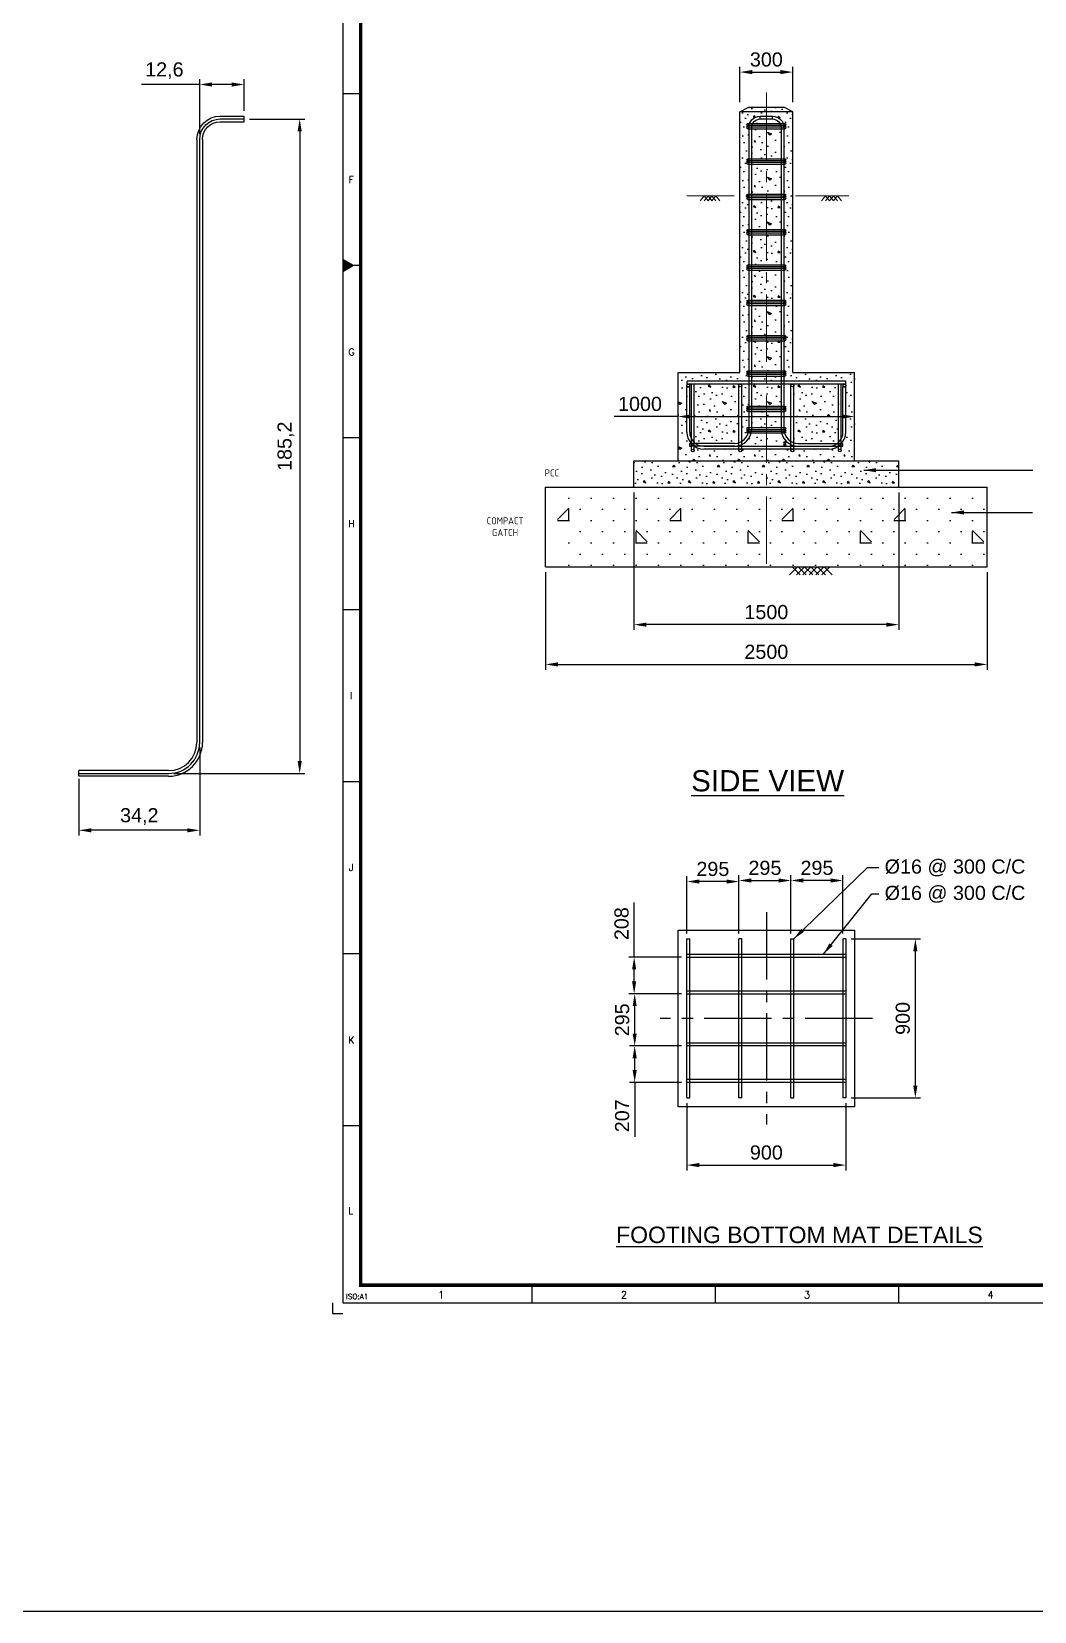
# Model space of a CAD drawing. Header units: millimetres. Extents: x -66 to 3621, y -1 to 3307.
# Drawn here: x 939.4 to 1223.3, y 1737.4 to 2184.4 of the extents above; entities that cross this region are included whole.
import ezdxf
from ezdxf.enums import TextEntityAlignment as Align

# ---------------------------------------------------------------- set-up
doc = ezdxf.new("R2010")
doc.units = ezdxf.units.MM
doc.linetypes.add('CENTER2', pattern=[28.575, 19.05, -3.175, 3.175, -3.175])
doc.layers.add('BORDER', color=6, linetype='Continuous')
doc.styles.add('ACISOTS', font='isocp.shx')
doc.styles.add('ROMANS', font='romans.shx', dxfattribs={"width": 0.8})
doc.styles.get("Standard").update_dxf_attribs({"font": 'arial.ttf'})
doc.dimstyles.new('ISO-25', dxfattribs={"dimtxt": 4, "dimasz": 3.5, "dimexe": 1.5, "dimexo": 1.5, "dimgap": 1.5, "dimtad": 1, "dimtxsty": 'Standard', "dimcen": 0, "dimadec": 0, "dimazin": 0, "dimtfac": 1, "dimtmove": 0, "dimatfit": 3, "dimfxl": 1, "dimarcsym": 0})

# ---------------------------------------------------------------- blocks, each defined once
blk = doc.blocks.new('*D5939')
at = {"color": 0, "lineweight": -2}
for p, q in [((1139.9, 2164.51), (1139.9, 2174.48)), ((1143.4, 2172.98), (1151.4, 2172.98)), ((1154.9, 2164.51), (1154.9, 2174.48))]:
    blk.add_line(p, q, dxfattribs=at)
at = {"color": 0}
for points in [[(1143.4, 2173.57), (1143.4, 2172.4), (1139.9, 2172.98)], [(1151.4, 2172.4), (1151.4, 2173.57), (1154.9, 2172.98)]]:
    blk.add_solid(points, dxfattribs=at)
at = {"layer": 'Defpoints', "color": 0}
for p in [(1154.9, 2172.98), (1139.9, 2163.01), (1154.9, 2163.01)]:
    blk.add_point(p, dxfattribs=at)
at = {"color": 0, "insert": (1147.4, 2176.53), "char_height": 4, "attachment_point": 5}
blk.add_mtext('300', dxfattribs=at)
blk = doc.blocks.new('*D5940')
at = {"color": 0, "lineweight": -2}
for p, q in [((1122.4, 2075.51), (1104.34, 2075.51)), ((1122.4, 2077.01), (1122.4, 2077.01)), ((1125.9, 2075.51), (1168.9, 2075.51)), ((1172.4, 2077.01), (1172.4, 2077.01))]:
    blk.add_line(p, q, dxfattribs=at)
at = {"color": 0}
for points in [[(1125.9, 2076.1), (1125.9, 2074.93), (1122.4, 2075.51)], [(1168.9, 2074.93), (1168.9, 2076.1), (1172.4, 2075.51)]]:
    blk.add_solid(points, dxfattribs=at)
at = {"layer": 'Defpoints', "color": 0}
for p in [(1122.4, 2075.51), (1172.4, 2075.51), (1172.4, 2075.51)]:
    blk.add_point(p, dxfattribs=at)
at = {"color": 0, "insert": (1111.62, 2079.06), "char_height": 4, "attachment_point": 5}
blk.add_mtext('1000', dxfattribs=at)
blk = doc.blocks.new('*D5954')
at = {"color": 0, "lineweight": -2}
for p, q in [((1139.63, 1929.19), (1139.63, 1945.72)), ((1154.36, 1929.19), (1154.36, 1945.72)), ((1143.13, 1944.22), (1150.86, 1944.22))]:
    blk.add_line(p, q, dxfattribs=at)
at = {"color": 0}
for points in [[(1143.13, 1944.81), (1143.13, 1943.64), (1139.63, 1944.22)], [(1150.86, 1943.64), (1150.86, 1944.81), (1154.36, 1944.22)]]:
    blk.add_solid(points, dxfattribs=at)
at = {"layer": 'Defpoints', "color": 0}
for p in [(1154.36, 1944.22), (1139.63, 1927.69), (1154.36, 1927.69)]:
    blk.add_point(p, dxfattribs=at)
at = {"color": 0, "insert": (1147, 1947.77), "char_height": 4, "attachment_point": 5}
blk.add_mtext('295', dxfattribs=at)
blk = doc.blocks.new('*D5955')
at = {"color": 0, "lineweight": -2}
for p, q in [((1124.9, 1929.19), (1124.9, 1945.42)), ((1139.63, 1929.19), (1139.63, 1945.42)), ((1136.13, 1943.92), (1128.4, 1943.92))]:
    blk.add_line(p, q, dxfattribs=at)
at = {"color": 0}
for points in [[(1128.4, 1944.51), (1128.4, 1943.34), (1124.9, 1943.92)], [(1136.13, 1943.34), (1136.13, 1944.51), (1139.63, 1943.92)]]:
    blk.add_solid(points, dxfattribs=at)
at = {"layer": 'Defpoints', "color": 0}
for p in [(1124.9, 1943.92), (1124.9, 1927.69), (1139.63, 1927.69)]:
    blk.add_point(p, dxfattribs=at)
at = {"color": 0, "insert": (1132.26, 1947.47), "char_height": 4, "attachment_point": 5}
blk.add_mtext('295', dxfattribs=at)
blk = doc.blocks.new('*D5956')
at = {"color": 0, "lineweight": -2}
for p, q in [((1154.36, 1929.19), (1154.36, 1945.72)), ((1169.1, 1929.19), (1169.1, 1945.72)), ((1165.6, 1944.22), (1157.86, 1944.22))]:
    blk.add_line(p, q, dxfattribs=at)
at = {"color": 0}
for points in [[(1157.86, 1944.81), (1157.86, 1943.64), (1154.36, 1944.22)], [(1165.6, 1943.64), (1165.6, 1944.81), (1169.1, 1944.22)]]:
    blk.add_solid(points, dxfattribs=at)
at = {"layer": 'Defpoints', "color": 0}
for p in [(1154.36, 1944.22), (1154.36, 1927.69), (1169.1, 1927.69)]:
    blk.add_point(p, dxfattribs=at)
at = {"color": 0, "insert": (1161.73, 1947.77), "char_height": 4, "attachment_point": 5}
blk.add_mtext('295', dxfattribs=at)
blk = doc.blocks.new('*D5957')
at = {"color": 0, "lineweight": -2}
for p, q in [((1123.4, 1897.42), (1108.62, 1897.42)), ((1110.12, 1890.59), (1110.12, 1893.92)), ((1123.4, 1887.09), (1108.62, 1887.09)), ((1110.12, 1887.09), (1110.12, 1871.68))]:
    blk.add_line(p, q, dxfattribs=at)
at = {"color": 0}
for points in [[(1110.7, 1893.92), (1109.54, 1893.92), (1110.12, 1897.42)], [(1109.54, 1890.59), (1110.7, 1890.59), (1110.12, 1887.09)]]:
    blk.add_solid(points, dxfattribs=at)
at = {"layer": 'Defpoints', "color": 0}
for p in [(1110.12, 1897.42), (1124.9, 1897.42), (1124.9, 1887.09)]:
    blk.add_point(p, dxfattribs=at)
at = {"color": 0, "insert": (1106.58, 1877.64), "char_height": 4, "attachment_point": 5, "rotation": 90}
blk.add_mtext('207', dxfattribs=at)
blk = doc.blocks.new('*D5958')
at = {"color": 0, "lineweight": -2}
for p, q in [((1123.4, 1912.16), (1108.62, 1912.16)), ((1110.12, 1900.92), (1110.12, 1908.66)), ((1123.4, 1897.42), (1108.62, 1897.42))]:
    blk.add_line(p, q, dxfattribs=at)
at = {"color": 0}
for points in [[(1110.7, 1908.66), (1109.54, 1908.66), (1110.12, 1912.16)], [(1109.54, 1900.92), (1110.7, 1900.92), (1110.12, 1897.42)]]:
    blk.add_solid(points, dxfattribs=at)
at = {"layer": 'Defpoints', "color": 0}
for p in [(1110.12, 1912.16), (1124.9, 1912.16), (1124.9, 1897.42)]:
    blk.add_point(p, dxfattribs=at)
at = {"color": 0, "insert": (1106.58, 1904.79), "char_height": 4, "attachment_point": 5, "rotation": 90}
blk.add_mtext('295', dxfattribs=at)
blk = doc.blocks.new('*D5959')
at = {"color": 0, "lineweight": -2}
for p, q in [((1109.96, 1922.55), (1109.96, 1937.96)), ((1123.4, 1922.55), (1108.46, 1922.55)), ((1109.96, 1915.66), (1109.96, 1919.05)), ((1123.4, 1912.16), (1108.46, 1912.16))]:
    blk.add_line(p, q, dxfattribs=at)
at = {"color": 0}
for points in [[(1110.55, 1919.05), (1109.38, 1919.05), (1109.96, 1922.55)], [(1109.38, 1915.66), (1110.55, 1915.66), (1109.96, 1912.16)]]:
    blk.add_solid(points, dxfattribs=at)
at = {"layer": 'Defpoints', "color": 0}
for p in [(1109.96, 1922.55), (1124.9, 1922.55), (1124.9, 1912.16)]:
    blk.add_point(p, dxfattribs=at)
at = {"color": 0, "insert": (1106.42, 1932), "char_height": 4, "attachment_point": 5, "rotation": 90}
blk.add_mtext('208', dxfattribs=at)
blk = doc.blocks.new('*D5978')
at = {"color": 0, "lineweight": -2}
for p, q in [((1084.9, 2031.51), (1084.9, 2003.87)), ((1209.9, 2031.51), (1209.9, 2003.87)), ((1088.4, 2005.37), (1206.4, 2005.37))]:
    blk.add_line(p, q, dxfattribs=at)
at = {"color": 0}
for points in [[(1088.4, 2005.95), (1088.4, 2004.78), (1084.9, 2005.37)], [(1206.4, 2004.78), (1206.4, 2005.95), (1209.9, 2005.37)]]:
    blk.add_solid(points, dxfattribs=at)
at = {"layer": 'Defpoints', "color": 0}
for p in [(1084.9, 2033.01), (1209.9, 2033.01), (1209.9, 2005.37)]:
    blk.add_point(p, dxfattribs=at)
at = {"color": 0, "insert": (1147.4, 2008.91), "char_height": 4, "attachment_point": 5}
blk.add_mtext('2500', dxfattribs=at)
blk = doc.blocks.new('*D5980')
at = {"color": 0, "lineweight": -2}
for p, q in [((1109.9, 2054.01), (1109.9, 2015.12)), ((1184.9, 2054.01), (1184.9, 2015.12)), ((1181.4, 2016.62), (1113.4, 2016.62))]:
    blk.add_line(p, q, dxfattribs=at)
at = {"color": 0}
for points in [[(1113.4, 2017.2), (1113.4, 2016.04), (1109.9, 2016.62)], [(1181.4, 2016.04), (1181.4, 2017.2), (1184.9, 2016.62)]]:
    blk.add_solid(points, dxfattribs=at)
at = {"layer": 'Defpoints', "color": 0}
for p in [(1109.9, 2055.51), (1184.9, 2055.51), (1109.9, 2016.62)]:
    blk.add_point(p, dxfattribs=at)
at = {"color": 0, "insert": (1147.4, 2020.16), "char_height": 4, "attachment_point": 5}
blk.add_mtext('1500', dxfattribs=at)
blk = doc.blocks.new('*D5981')
at = {"color": 0, "lineweight": -2}
for p, q in [((1124.9, 1881.19), (1124.9, 1862.19)), ((1169.9, 1881.19), (1169.9, 1862.19)), ((1128.4, 1863.69), (1166.4, 1863.69))]:
    blk.add_line(p, q, dxfattribs=at)
at = {"color": 0}
for points in [[(1128.4, 1864.28), (1128.4, 1863.11), (1124.9, 1863.69)], [(1166.4, 1863.11), (1166.4, 1864.28), (1169.9, 1863.69)]]:
    blk.add_solid(points, dxfattribs=at)
at = {"layer": 'Defpoints', "color": 0}
for p in [(1124.9, 1882.69), (1169.9, 1882.69), (1169.9, 1863.69)]:
    blk.add_point(p, dxfattribs=at)
at = {"color": 0, "insert": (1147.4, 1867.23), "char_height": 4, "attachment_point": 5}
blk.add_mtext('900', dxfattribs=at)
blk = doc.blocks.new('*D5982')
at = {"color": 0, "lineweight": -2}
for p, q in [((1171.4, 1927.69), (1191.09, 1927.69)), ((1189.59, 1886.19), (1189.59, 1924.19)), ((1171.4, 1882.69), (1191.09, 1882.69))]:
    blk.add_line(p, q, dxfattribs=at)
at = {"color": 0}
for points in [[(1190.17, 1924.19), (1189, 1924.19), (1189.59, 1927.69)], [(1189, 1886.19), (1190.17, 1886.19), (1189.59, 1882.69)]]:
    blk.add_solid(points, dxfattribs=at)
at = {"layer": 'Defpoints', "color": 0}
for p in [(1169.9, 1927.69), (1189.59, 1927.69), (1169.9, 1882.69)]:
    blk.add_point(p, dxfattribs=at)
at = {"color": 0, "insert": (1186.04, 1905.19), "char_height": 4, "attachment_point": 5, "rotation": 90}
blk.add_mtext('900', dxfattribs=at)
blk = doc.blocks.new('A1B')
at = {"layer": 'BORDER', "color": 1}
for p, q in [((3, 345.17), (8, 345.17)), ((3, 247.84), (8, 247.84)), ((3, 199.17), (8, 199.17)), ((3, 150.51), (8, 150.51)), ((3, 101.84), (8, 101.84)), ((3, 53.17), (8, 53.17)), ((56.44, 8), (56.44, 3)), ((108.38, 8), (108.38, 3)), ((160.31, 8), (160.31, 3))]:
    blk.add_line(p, q, dxfattribs=at)
at = {"layer": 'BORDER'}
for p, q in [((6, 296.5), (3, 298.23)), ((8, 296.5), (3, 296.5)), ((6, 296.5), (3, 294.77))]:
    blk.add_line(p, q, dxfattribs=at)
blk.add_lwpolyline([(837, 3), (837, 590), (3, 590), (3, 3)], close=True, dxfattribs=at)
at = {"layer": 'BORDER', "const_width": 1}
blk.add_lwpolyline([(8, 8), (832, 8), (832, 585), (8, 585)], close=True, dxfattribs=at)
at = {"layer": 'BORDER', "color": 1}
blk.add_lwpolyline([(0, 3), (0, 0), (3, 0)], dxfattribs=at)
at = {"layer": 'BORDER'}
blk.add_solid([(3, 298.23), (3, 294.77), (6, 296.5)], dxfattribs=at)
at = {"layer": 'BORDER', "color": 1, "style": 'ROMANS'}
for s, height, p in [('F', 2, (5.34, 319.81)), ('G', 2, (5.44, 271.07)), ('H', 2, (5.43, 222.46)), ('I', 2, (5.31, 173.82)), ('J', 2, (5.33, 125.23)), ('K', 2, (5.38, 76.36)), ('L', 2, (5.2, 28.07)), ('ISO:A1', 1.5, (7.03, 4)), ('1', 2, (30.81, 4.25)), ('2', 2, (82.56, 4.25)), ('3', 2, (134.41, 4.25)), ('4', 2, (186.37, 4.25))]:
    blk.add_text(s, height=height, dxfattribs=at).set_placement(p, align=Align.CENTER)
blk = doc.blocks.new('*D5999')
at = {"color": 0, "lineweight": -2}
for p, q in [((986.95, 2169.47), (970.44, 2169.47)), ((986.95, 2155.41), (986.95, 2170.97)), ((996.05, 2169.47), (990.45, 2169.47)), ((999.55, 2162.01), (999.55, 2170.97))]:
    blk.add_line(p, q, dxfattribs=at)
at = {"color": 0}
for points in [[(990.45, 2170.05), (990.45, 2168.89), (986.95, 2169.47)], [(996.05, 2168.89), (996.05, 2170.05), (999.55, 2169.47)]]:
    blk.add_solid(points, dxfattribs=at)
at = {"layer": 'Defpoints', "color": 0}
for p in [(986.95, 2169.47), (999.55, 2160.51), (986.95, 2153.91)]:
    blk.add_point(p, dxfattribs=at)
at = {"color": 0, "insert": (976.95, 2173.37), "char_height": 4, "attachment_point": 5}
blk.add_mtext('12,6', dxfattribs=at)
blk = doc.blocks.new('*D6000')
at = {"color": 0, "lineweight": -2}
for p, q in [((1001.05, 2159.71), (1016.77, 2159.71)), ((1015.27, 2156.21), (1015.27, 1978.01)), ((979.65, 1974.51), (1016.77, 1974.51))]:
    blk.add_line(p, q, dxfattribs=at)
at = {"color": 0}
for points in [[(1015.85, 2156.21), (1014.68, 2156.21), (1015.27, 2159.71)], [(1014.68, 1978.01), (1015.85, 1978.01), (1015.27, 1974.51)]]:
    blk.add_solid(points, dxfattribs=at)
at = {"layer": 'Defpoints', "color": 0}
for p in [(999.55, 2159.71), (978.15, 1974.51), (1015.27, 1974.51)]:
    blk.add_point(p, dxfattribs=at)
at = {"color": 0, "insert": (1011.36, 2067.11), "char_height": 4, "attachment_point": 5, "rotation": 90}
blk.add_mtext('185,2', dxfattribs=at)
blk = doc.blocks.new('*D6001')
at = {"color": 0, "lineweight": -2}
for p, q in [((986.95, 1981.81), (986.95, 1956.92)), ((952.75, 1973.01), (952.75, 1956.92)), ((983.45, 1958.42), (956.25, 1958.42))]:
    blk.add_line(p, q, dxfattribs=at)
at = {"color": 0}
for points in [[(956.25, 1959), (956.25, 1957.83), (952.75, 1958.42)], [(983.45, 1957.83), (983.45, 1959), (986.95, 1958.42)]]:
    blk.add_solid(points, dxfattribs=at)
at = {"layer": 'Defpoints', "color": 0}
for p in [(986.95, 1983.31), (952.75, 1974.51), (952.75, 1958.42)]:
    blk.add_point(p, dxfattribs=at)
at = {"color": 0, "insert": (969.85, 1962.32), "char_height": 4, "attachment_point": 5}
blk.add_mtext('34,2', dxfattribs=at)

msp = doc.modelspace()

# ---------------------------------------------------------------- hatches: boundary and pattern name
at = {"transparency": 33554687}
h = msp.add_hatch(dxfattribs=at)
h.set_pattern_fill('CONC', color=256, scale=0.5)
h.set_pattern_definition([(0, (15936.472, -69762.593), (0, 12.7), [0, -12.7]), (0, (15936.599, -69767.038), (0, 12.7), [0, -12.7]), (0, (15936.98, -69760.18), (0, 12.7), [0, -12.7]), (338.1985905, (15930.3756, -69764.1174), (38.1, -12.7), [1.3678319, -67.0237612]), (216.8698976, (15931.6456, -69764.6254), (38.1, 25.4), [0.635, -62.865]), (130.6012946, (15931.1376, -69765.0064), (63.5, -76.2), [1.1708821, -115.9173325]), (206.565051, (15926.9466, -69766.5304), (-12.7, -12.7), [0.2839806, -28.1140827]), (326.3099325, (15926.6926, -69766.6574), (25.4, -12.7), [0.457905, -45.3325962]), (108.434949, (15927.0736, -69766.9114), (-12.7, 25.4), [0.4016093, -39.759317]), (225, (15935.075, -69767.8), (-2e-15, -12.7), [0.5388154, -17.4216969]), (0, (15934.694, -69768.181), (12.7, 12.7), [0.762, -11.938]), (135, (15935.456, -69768.181), (-12.7, 9e-16), [0.5388154, -17.4216969]), (251.565051, (15933.5506, -69759.6724), (12.7, 25.4), [0.4016093, -39.759317]), (0, (15933.424, -69760.053), (12.7, 12.7), [0.635, -12.065]), (143.1301024, (15934.0586, -69760.0534), (-38.1, 25.4), [0.635, -62.865]), (213.6900675, (15926.8196, -69759.5454), (25.4, 12.7), [0.457905, -45.3325962]), (341.565051, (15926.4386, -69759.7994), (-25.4, 12.7), [0.8032185, -39.3577078]), (126.8698976, (15927.2006, -69760.0534), (25.4, -38.1), [0.635, -62.865]), (0, (15930.503, -69760.053), (0, 12.7), [0, -12.7]), (0, (15927.074, -69763.355), (0, 12.7), [0, -12.7]), (0, (15930.63, -69768.054), (0, 12.7), [0, -12.7]), (0, (15934.059, -69764.117), (0, 12.7), [0, -12.7]), (0, (15930.376, -69761.958), (0, 12.7), [0, -12.7]), (0, (15927.582, -69761.577), (0, 12.7), [0, -12.7]), (0, (15928.725, -69762.34), (0, 12.7), [0, -12.7]), (0, (15928.217, -69765.387), (0, 12.7), [0, -12.7]), (0, (15925.169, -69764.88), (0, 12.7), [0, -12.7]), (0, (15925.296, -69761.958), (0, 12.7), [0, -12.7]), (0, (15924.915, -69759.164), (0, 12.7), [0, -12.7]), (0, (15928.852, -69758.656), (0, 12.7), [0, -12.7]), (0, (15931.646, -69758.148), (0, 12.7), [0, -12.7]), (0, (15936.09, -69758.656), (0, 12.7), [0, -12.7]), (0, (15933.043, -69762.593), (0, 12.7), [0, -12.7]), (0, (15931.773, -69760.307), (0, 12.7), [0, -12.7]), (0, (15932.789, -69766.403), (0, 12.7), [0, -12.7]), (0, (15928.979, -69767.038), (0, 12.7), [0, -12.7]), (0, (15932.789, -69769.832), (0, 12.7), [0, -12.7]), (0, (15928.598, -69769.07), (0, 12.7), [0, -12.7]), (0, (15924.534, -69769.451), (0, 12.7), [0, -12.7]), (0, (15926.058, -69770.086), (0, 12.7), [0, -12.7]), (0, (15926.185, -69768.308), (0, 12.7), [0, -12.7]), (0, (15934.694, -69770.34), (0, 12.7), [0, -12.7]), (0, (15936.218, -69765.133), (0, 12.7), [0, -12.7]), (0, (15935.583, -69761.323), (0, 12.7), [0, -12.7]), (0, (15929.74, -69770.467), (0, 12.7), [0, -12.7])])
h.paths.add_polyline_path([(1167.79534, 2084.71436), (1155.162, 2084.71436), (1155.162, 2068.10924, 0.078520906), (1156.39534, 2067.91436), (1167.49534, 2067.91436, 0.024370721), (1167.79534, 2068.16309)])
h.paths.add_polyline_path([(1139.62867, 2084.71436), (1126.99534, 2084.71436), (1126.99534, 2068.16309, 0.024370721), (1127.29534, 2067.91436), (1138.39534, 2067.91436, 0.078520906), (1139.62867, 2068.10924)])
h.paths.add_polyline_path([(1142.39534, 2084.71436), (1140.42867, 2084.71436), (1140.42867, 2068.46972, 0.195415958), (1142.25506, 2070.86436), (1142.14534, 2070.86436, -1), (1142.14534, 2071.36436, -1), (1142.14534, 2071.86436, -1), (1142.14534, 2072.36436), (1142.39534, 2072.36436), (1142.39534, 2076.96436), (1142.14534, 2076.96436, -1), (1142.14534, 2077.46436, -1), (1142.14534, 2077.96436, -1), (1142.14534, 2078.46436), (1142.39534, 2078.46436)])
h.paths.add_polyline_path([(1147.39534, 2078.46436), (1147.39534, 2084.71436), (1143.19534, 2084.71436), (1143.19534, 2078.46436)])
h.paths.add_polyline_path([(1151.59534, 2078.46436), (1151.59534, 2084.71436), (1147.39534, 2084.71436), (1147.39534, 2078.46436)])
h.paths.add_polyline_path([(1151.59534, 2072.36436), (1151.59534, 2076.96436), (1147.39534, 2076.96436), (1147.39534, 2072.36436)])
h.paths.add_polyline_path([(1143.19534, 2072.36436), (1147.39534, 2072.36436), (1147.39534, 2076.96436), (1143.19534, 2076.96436)])
h.paths.add_polyline_path([(1140.42867, 2067.11436), (1147.39534, 2067.11436), (1147.39534, 2070.86436), (1143.07909, 2070.86436, -0.232254697), (1140.42867, 2067.56631)])
h.paths.add_polyline_path([(1147.39534, 2067.11436), (1152.41621, 2067.11436, -0.540574939), (1152.64534, 2067.46436, -2.414213562), (1152.89534, 2067.71436, -0.414213562), (1152.64534, 2067.46436, -0.414213562), (1152.89534, 2067.21436, -0.103243717), (1152.87447, 2067.11436), (1154.362, 2067.11436), (1154.362, 2067.56631, -0.232254697), (1151.71159, 2070.86436), (1147.39534, 2070.86436)])
h.paths.add_polyline_path([(1152.64534, 2067.96436, 0.414213562), (1152.89534, 2068.21436, 2.414213562)], flags=16)
h.paths.add_polyline_path([(1147.39534, 2063.01436), (1147.39534, 2066.31436), (1140.42867, 2066.31436), (1140.42867, 2065.91436, -1), (1139.62867, 2065.91436), (1139.62867, 2066.31436), (1129.69534, 2066.31436, -0.147476825), (1127.04204, 2067.11436), (1126.99534, 2067.11436), (1126.99534, 2065.91436, -1), (1126.19534, 2065.91436), (1126.19534, 2067.11436), (1124.89534, 2067.11436), (1124.89534, 2067.91436), (1126.11763, 2067.91436, -0.184483088), (1124.89534, 2071.11436), (1124.89534, 2083.91436), (1125.29534, 2083.91436, -1), (1125.29534, 2084.71436), (1124.97777, 2084.71436), (1124.97777, 2085.51436), (1142.39534, 2085.51436), (1142.39534, 2086.96436), (1142.14534, 2086.96436, -1), (1142.14534, 2087.46436, -1), (1142.14534, 2087.96436, -1), (1142.14534, 2088.46436), (1142.39534, 2088.46436), (1142.39534, 2096.96436), (1142.14534, 2096.96436, -1), (1142.14534, 2097.46436, -1), (1142.14534, 2097.96436, -1), (1142.14534, 2098.46436), (1142.39534, 2098.46436), (1142.39534, 2106.96436), (1142.14534, 2106.96436, -1), (1142.14534, 2107.46436, -1), (1142.14534, 2107.96436, -1), (1142.14534, 2108.46436), (1142.39534, 2108.46436), (1142.39534, 2116.96436), (1142.14534, 2116.96436, -1), (1142.14534, 2117.46436, -1), (1142.14534, 2117.96436, -1), (1142.14534, 2118.46436), (1142.39534, 2118.46436), (1142.39534, 2126.96436), (1142.14534, 2126.96436, -1), (1142.14534, 2127.46436, -1), (1142.14534, 2127.96436, -1), (1142.14534, 2128.46436), (1142.39534, 2128.46436), (1142.39534, 2136.96436), (1142.14534, 2136.96436, -1), (1142.14534, 2137.46436, -1), (1142.14534, 2137.96436, -1), (1142.14534, 2138.46436), (1142.39534, 2138.46436), (1142.39534, 2146.96436), (1142.14534, 2146.96436, -1), (1142.14534, 2147.46436, -1), (1142.14534, 2147.96436, -1), (1142.14534, 2148.46436), (1142.39534, 2148.46436), (1142.39534, 2156.96436), (1142.14534, 2156.96436, -1), (1142.14534, 2157.46436, -1), (1142.14534, 2157.96436, -1), (1142.14534, 2158.46436), (1142.64124, 2158.46436, -0.196833614), (1144.39534, 2160.24751), (1144.39534, 2160.51436), (1145.69534, 2160.51436), (1147.39534, 2160.51436), (1147.39534, 2163.01436), (1142.39534, 2163.01436), (1139.89534, 2161.76436), (1139.89534, 2088.01436), (1122.39534, 2088.01436), (1122.39534, 2063.01436)])
h.paths.add_polyline_path([(1172.39534, 2063.01436), (1172.39534, 2088.01436), (1154.89534, 2088.01436), (1154.89534, 2161.76436), (1152.39534, 2163.01436), (1147.39534, 2163.01436), (1147.39534, 2160.51436), (1150.39534, 2160.51436), (1150.39534, 2160.24751, -0.196833614), (1152.14943, 2158.46436), (1152.64534, 2158.46436, -0.414213562), (1152.89534, 2158.21436, -0.414213562), (1152.64534, 2157.96436, -0.414213562), (1152.89534, 2157.71436, -0.414213562), (1152.64534, 2157.46436, -0.414213562), (1152.89534, 2157.21436, -0.414213562), (1152.64534, 2156.96436), (1152.39534, 2156.96436), (1152.39534, 2148.46436), (1152.64534, 2148.46436, -0.414213562), (1152.89534, 2148.21436, -0.414213562), (1152.64534, 2147.96436, -0.414213562), (1152.89534, 2147.71436, -0.414213562), (1152.64534, 2147.46436, -0.414213562), (1152.89534, 2147.21436, -0.414213562), (1152.64534, 2146.96436), (1152.39534, 2146.96436), (1152.39534, 2138.46436), (1152.64534, 2138.46436, -0.414213562), (1152.89534, 2138.21436, -0.414213562), (1152.64534, 2137.96436, -0.414213562), (1152.89534, 2137.71436, -0.414213562), (1152.64534, 2137.46436, -0.414213562), (1152.89534, 2137.21436, -0.414213562), (1152.64534, 2136.96436), (1152.39534, 2136.96436), (1152.39534, 2128.46436), (1152.64534, 2128.46436, -0.414213562), (1152.89534, 2128.21436, -0.414213562), (1152.64534, 2127.96436, -0.414213562), (1152.89534, 2127.71436, -0.414213562), (1152.64534, 2127.46436, -0.414213562), (1152.89534, 2127.21436, -0.414213562), (1152.64534, 2126.96436), (1152.39534, 2126.96436), (1152.39534, 2118.46436), (1152.64534, 2118.46436, -0.414213562), (1152.89534, 2118.21436, -0.414213562), (1152.64534, 2117.96436, -0.414213562), (1152.89534, 2117.71436, -0.414213562), (1152.64534, 2117.46436, -0.414213562), (1152.89534, 2117.21436, -0.414213562), (1152.64534, 2116.96436), (1152.39534, 2116.96436), (1152.39534, 2108.46436), (1152.64534, 2108.46436, -0.414213562), (1152.89534, 2108.21436, -0.414213562), (1152.64534, 2107.96436, -0.414213562), (1152.89534, 2107.71436, -0.414213562), (1152.64534, 2107.46436, -0.414213562), (1152.89534, 2107.21436, -0.414213562), (1152.64534, 2106.96436), (1152.39534, 2106.96436), (1152.39534, 2098.46436), (1152.64534, 2098.46436, -0.414213562), (1152.89534, 2098.21436, -0.414213562), (1152.64534, 2097.96436, -0.414213562), (1152.89534, 2097.71436, -0.414213562), (1152.64534, 2097.46436, -0.414213562), (1152.89534, 2097.21436, -0.414213562), (1152.64534, 2096.96436), (1152.39534, 2096.96436), (1152.39534, 2088.46436), (1152.64534, 2088.46436, -0.414213562), (1152.89534, 2088.21436, -0.414213562), (1152.64534, 2087.96436, -0.414213562), (1152.89534, 2087.71436, -0.414213562), (1152.64534, 2087.46436, -0.414213562), (1152.89534, 2087.21436, -0.414213562), (1152.64534, 2086.96436), (1152.39534, 2086.96436), (1152.39534, 2085.51436), (1169.89534, 2085.51436), (1169.89534, 2084.71436), (1169.49534, 2084.71436, -0.414213562), (1169.89534, 2084.31436, -0.414213562), (1169.49534, 2083.91436), (1169.89534, 2083.91436), (1169.89534, 2071.11436, -0.184483088), (1168.67305, 2067.91436), (1169.89534, 2067.91436), (1169.89534, 2067.11436), (1168.59534, 2067.11436), (1168.59534, 2065.91436, -1), (1167.79534, 2065.91436), (1167.79534, 2067.11436), (1167.74864, 2067.11436, -0.147476825), (1165.09534, 2066.31436), (1155.162, 2066.31436), (1155.162, 2065.91436, -1), (1154.362, 2065.91436), (1154.362, 2066.31436), (1147.39534, 2066.31436), (1147.39534, 2063.01436)])
h.paths.add_polyline_path([(1151.59534, 2085.51436), (1151.59534, 2086.96436), (1147.39534, 2086.96436), (1147.39534, 2085.51436)])
h.paths.add_polyline_path([(1143.19534, 2086.96436), (1143.19534, 2085.51436), (1147.39534, 2085.51436), (1147.39534, 2086.96436)])
h.paths.add_polyline_path([(1143.19534, 2096.96436), (1143.19534, 2088.46436), (1147.39534, 2088.46436), (1147.39534, 2096.96436)])
h.paths.add_polyline_path([(1151.59534, 2088.46436), (1151.59534, 2096.96436), (1147.39534, 2096.96436), (1147.39534, 2088.46436)])
h.paths.add_polyline_path([(1143.19534, 2106.96436), (1143.19534, 2098.46436), (1147.39534, 2098.46436), (1147.39534, 2106.96436)])
h.paths.add_polyline_path([(1151.59534, 2098.46436), (1151.59534, 2106.96436), (1147.39534, 2106.96436), (1147.39534, 2098.46436)])
h.paths.add_polyline_path([(1143.19534, 2116.96436), (1143.19534, 2108.46436), (1147.39534, 2108.46436), (1147.39534, 2116.96436)])
h.paths.add_polyline_path([(1151.59534, 2108.46436), (1151.59534, 2116.96436), (1147.39534, 2116.96436), (1147.39534, 2108.46436)])
h.paths.add_polyline_path([(1143.19534, 2126.96436), (1143.19534, 2118.46436), (1147.39534, 2118.46436), (1147.39534, 2126.96436)])
h.paths.add_polyline_path([(1151.59534, 2118.46436), (1151.59534, 2126.96436), (1147.39534, 2126.96436), (1147.39534, 2118.46436)])
h.paths.add_polyline_path([(1147.39534, 2128.46436), (1147.39534, 2136.96436), (1143.19534, 2136.96436), (1143.19534, 2128.46436)])
h.paths.add_polyline_path([(1151.59534, 2128.46436), (1151.59534, 2136.96436), (1147.39534, 2136.96436), (1147.39534, 2128.46436)])
h.paths.add_polyline_path([(1147.39534, 2138.46436), (1147.39534, 2146.96436), (1143.19534, 2146.96436), (1143.19534, 2138.46436)])
h.paths.add_polyline_path([(1151.59534, 2138.46436), (1151.59534, 2146.96436), (1147.39534, 2146.96436), (1147.39534, 2138.46436)])
h.paths.add_polyline_path([(1143.19534, 2156.96436), (1143.19534, 2148.46436), (1147.39534, 2148.46436), (1147.39534, 2156.96436)])
h.paths.add_polyline_path([(1151.59534, 2148.46436), (1151.59534, 2156.96436), (1147.39534, 2156.96436), (1147.39534, 2148.46436)])
h.paths.add_polyline_path([(1145.69534, 2159.71436, 0.267949192), (1143.53027, 2158.46436), (1147.39534, 2158.46436), (1147.39534, 2159.71436)])
h.paths.add_polyline_path([(1151.2604, 2158.46436, 0.267949192), (1149.09534, 2159.71436), (1147.39534, 2159.71436), (1147.39534, 2158.46436)])
h.paths.add_polyline_path([(1141.9847, 2180.57011), (1152.80598, 2180.57011), (1152.80598, 2172.4828), (1141.9847, 2172.4828)], flags=9)
h.paths.add_polyline_path([(1141.9847, 2180.57011), (1152.80598, 2180.57011), (1152.80598, 2172.4828), (1141.9847, 2172.4828)], flags=9)
h = msp.add_hatch(dxfattribs=at)
h.set_pattern_fill('CONC3', color=256, scale=0.5)
h.set_pattern_definition([(0, (888.244, -13644.76), (0, 31.75), [3.175, -28.575]), (0, (897.77, -13638.41), (0, 31.75), [3.175, -28.575]), (0, (891.42, -13625.71), (0, 31.75), [3.175, -12.7, 3.175, -12.7]), (90, (888.244, -13644.76), (-31.75, 2e-15), [3.175, -28.575]), (90, (891.42, -13625.71), (-31.75, 2e-15), [3.175, -28.575]), (90, (900.944, -13638.41), (-31.75, 2e-15), [3.175, -28.575]), (90, (907.294, -13628.884), (-31.75, 2e-15), [3.175, -28.575]), (135, (891.419, -13644.76), (-31.750594, 2e-15), [4.49072, -40.4114]), (135, (894.594, -13625.71), (-31.750594, 2e-15), [4.49072, -40.4114]), (45, (897.769, -13638.41), (0, 31.750594), [4.49072, -8.98017, 4.49072, -26.94051]), (0, (875.5438, -13651.109), (3.175, 3.175), [-6.35, 0])])
h.paths.add_polyline_path([(1209.89534, 2033.01436), (1209.89534, 2055.51436), (1147.39534, 2055.51436), (1147.39534, 2033.01436)])
h.paths.add_polyline_path([(1147.39534, 2033.01436), (1147.39534, 2055.51436), (1084.89534, 2055.51436), (1084.89534, 2033.01436)])
h.paths.add_polyline_path([(1103.47547, 2055.86545), (1103.47547, 2061.08919), (1107.51776, 2061.08919), (1107.51776, 2055.86545)], flags=9)
h = msp.add_hatch(dxfattribs=at)
h.set_pattern_fill('CONC', color=256, scale=0.5)
h.set_pattern_definition([(0, (893.959, -13642.981), (0, 12.7), [0, -12.7]), (0, (894.086, -13647.426), (0, 12.7), [0, -12.7]), (0, (894.467, -13640.568), (0, 12.7), [0, -12.7]), (338.19859, (887.8628, -13644.505), (38.1, -12.7), [1.367832, -67.023761]), (216.869898, (889.1328, -13645.013), (38.1, 25.4), [0.635, -62.865]), (130.601295, (888.6248, -13645.3941), (63.5, -76.2), [1.170882, -115.917332]), (206.56505, (884.434, -13646.918), (-12.7, -12.7), [0.283981, -28.114083]), (326.309932, (884.1798, -13647.045), (25.4, -12.7), [0.457905, -45.332596]), (108.43495, (884.5608, -13647.299), (-12.7, 25.4), [0.401609, -39.759317]), (225, (892.562, -13648.188), (-2e-15, -12.7), [0.538815, -17.421697]), (0, (892.181, -13648.569), (12.7, 12.7), [0.762, -11.938]), (135, (892.943, -13648.569), (-12.7, 9e-16), [0.538815, -17.421697]), (251.56505, (891.0378, -13640.06), (12.7, 25.4), [0.401609, -39.759317]), (0, (890.911, -13640.441), (12.7, 12.7), [0.635, -12.065]), (143.130102, (891.5458, -13640.441), (-38.1, 25.4), [0.635, -62.865]), (213.690068, (884.3068, -13639.933), (25.4, 12.7), [0.457905, -45.332596]), (341.56505, (883.9258, -13640.187), (-25.4, 12.7), [0.803219, -39.357708]), (126.869898, (884.6878, -13640.441), (25.4, -38.1), [0.635, -62.865]), (0, (887.99, -13640.441), (0, 12.7), [0, -12.7]), (0, (884.561, -13643.743), (0, 12.7), [0, -12.7]), (0, (888.117, -13648.442), (0, 12.7), [0, -12.7]), (0, (891.546, -13644.505), (0, 12.7), [0, -12.7]), (0, (887.863, -13642.346), (0, 12.7), [0, -12.7]), (0, (885.069, -13641.965), (0, 12.7), [0, -12.7]), (0, (886.212, -13642.727), (0, 12.7), [0, -12.7]), (0, (885.704, -13645.775), (0, 12.7), [0, -12.7]), (0, (882.656, -13645.267), (0, 12.7), [0, -12.7]), (0, (882.783, -13642.346), (0, 12.7), [0, -12.7]), (0, (882.402, -13639.552), (0, 12.7), [0, -12.7]), (0, (886.339, -13639.044), (0, 12.7), [0, -12.7]), (0, (889.133, -13638.536), (0, 12.7), [0, -12.7]), (0, (893.578, -13639.044), (0, 12.7), [0, -12.7]), (0, (890.53, -13642.981), (0, 12.7), [0, -12.7]), (0, (889.26, -13640.695), (0, 12.7), [0, -12.7]), (0, (890.276, -13646.791), (0, 12.7), [0, -12.7]), (0, (886.466, -13647.426), (0, 12.7), [0, -12.7]), (0, (890.276, -13650.22), (0, 12.7), [0, -12.7]), (0, (886.085, -13649.458), (0, 12.7), [0, -12.7]), (0, (882.021, -13649.839), (0, 12.7), [0, -12.7]), (0, (883.545, -13650.474), (0, 12.7), [0, -12.7]), (0, (883.672, -13648.696), (0, 12.7), [0, -12.7]), (0, (892.181, -13650.728), (0, 12.7), [0, -12.7]), (0, (893.705, -13645.521), (0, 12.7), [0, -12.7]), (0, (893.07, -13641.711), (0, 12.7), [0, -12.7]), (0, (887.228, -13650.855), (0, 12.7), [0, -12.7])])
h.paths.add_polyline_path([(1184.89534, 2055.51436), (1184.89534, 2063.01436), (1147.39534, 2063.01436), (1147.39534, 2055.51436)])
h.paths.add_polyline_path([(1147.39534, 2055.51436), (1147.39534, 2063.01436), (1109.89534, 2063.01436), (1109.89534, 2055.51436)])

# ---------------------------------------------------------------- linework, layer by layer
at = {"color": 3, "linetype": 'CENTER2', "lineweight": 0}
msp.add_line((1147.39534, 2167.19373), (1147.39534, 2031.12663), dxfattribs=at)
for p, q in [((992.75418, 2160.51436), (999.55418, 2160.51436)), ((999.55418, 2158.91436), (999.55418, 2160.51436)), ((1154.89534, 2161.76436), (1139.89534, 2161.76436)), ((1145.69534, 2159.71436), (1145.69534, 2160.51436)), ((1149.09534, 2159.71436), (1149.09534, 2160.51436)), ((1156.25056, 2033.01436), (1153.97881, 2030.74261)), ((1154.7089, 2033.01436), (1156.98065, 2030.74261)), ((1158.20584, 2033.01436), (1155.93409, 2030.74261)), ((1156.41977, 2033.01436), (1158.69152, 2030.74261)), ((1160.02952, 2033.01436), (1157.75777, 2030.74261)), ((1158.24344, 2033.01436), (1160.51519, 2030.74261)), ((1161.81559, 2033.01436), (1159.54384, 2030.74261)), ((1160.02952, 2033.01436), (1162.30127, 2030.74261)), ((1163.63927, 2033.01436), (1161.36752, 2030.74261)), ((1161.85319, 2033.01436), (1164.12494, 2030.74261)), ((1165.35014, 2033.01436), (1163.07839, 2030.74261)), ((1163.80847, 2033.01436), (1166.08022, 2030.74261))]:
    msp.add_line(p, q)
at = {"color": 130}
for p, q in [((992.75418, 2160.51436), (999.55418, 2160.51436)), ((1145.69534, 2160.51436), (1149.09534, 2160.51436)), ((1145.69534, 2159.71436), (1149.09534, 2159.71436)), ((992.75418, 2158.91436), (999.55418, 2158.91436)), ((992.75418, 2158.91436), (999.55418, 2158.91436)), ((1142.39534, 2157.21436), (1142.39534, 2071.91436)), ((1143.19534, 2157.21436), (1143.19534, 2071.91436)), ((1151.59534, 2157.21436), (1151.59534, 2071.91436)), ((1152.39534, 2157.21436), (1152.39534, 2071.91436)), ((986.15418, 2153.91436), (986.15418, 1983.31436)), ((987.75418, 2153.91436), (987.75418, 1983.31436)), ((1125.69534, 2067.11436), (1125.69534, 2067.91436)), ((1138.39534, 2067.91436), (1125.69534, 2067.91436)), ((1138.39534, 2067.11436), (1125.69534, 2067.11436)), ((1156.39534, 2067.91436), (1169.09534, 2067.91436)), ((1156.39534, 2067.11436), (1169.09534, 2067.11436)), ((1169.09534, 2067.11436), (1169.09534, 2067.91436)), ((952.75418, 1973.71436), (952.75418, 1975.31436)), ((978.15418, 1975.31436), (952.75418, 1975.31436)), ((978.15418, 1973.71436), (952.75418, 1973.71436))]:
    msp.add_line(p, q, dxfattribs=at)
at = {"color": 1}
for p, q in [((1139.89534, 2161.76436), (1142.39534, 2163.01436)), ((1139.89534, 2088.01436), (1139.89534, 2161.76436)), ((1142.39534, 2163.01436), (1152.39534, 2163.01436)), ((1154.89534, 2161.76436), (1152.39534, 2163.01436)), ((1154.89534, 2088.01436), (1154.89534, 2161.76436))]:
    msp.add_line(p, q, dxfattribs=at)
at = {"color": 56}
for p, q in [((1142.14534, 2158.46436), (1152.64534, 2158.46436)), ((1142.14534, 2157.96436), (1152.64534, 2157.96436)), ((1142.14534, 2157.46436), (1152.64534, 2157.46436)), ((1142.14534, 2156.96436), (1152.64534, 2156.96436)), ((1142.14534, 2148.46436), (1152.64534, 2148.46436)), ((1142.14534, 2147.96436), (1152.64534, 2147.96436)), ((1142.14534, 2147.46436), (1152.64534, 2147.46436)), ((1142.14534, 2146.96436), (1152.64534, 2146.96436)), ((1142.14534, 2138.46436), (1152.64534, 2138.46436)), ((1142.14534, 2137.96436), (1152.64534, 2137.96436)), ((1142.14534, 2137.46436), (1152.64534, 2137.46436)), ((1142.14534, 2136.96436), (1152.64534, 2136.96436)), ((1142.14534, 2128.46436), (1152.64534, 2128.46436)), ((1142.14534, 2127.96436), (1152.64534, 2127.96436)), ((1142.14534, 2127.46436), (1152.64534, 2127.46436)), ((1142.14534, 2126.96436), (1152.64534, 2126.96436)), ((1142.14534, 2118.46436), (1152.64534, 2118.46436)), ((1142.14534, 2117.96436), (1152.64534, 2117.96436)), ((1142.14534, 2117.46436), (1152.64534, 2117.46436)), ((1142.14534, 2116.96436), (1152.64534, 2116.96436)), ((1142.14534, 2108.46436), (1152.64534, 2108.46436)), ((1142.14534, 2107.96436), (1152.64534, 2107.96436)), ((1142.14534, 2107.46436), (1152.64534, 2107.46436)), ((1142.14534, 2106.96436), (1152.64534, 2106.96436)), ((1142.14534, 2098.46436), (1152.64534, 2098.46436)), ((1142.14534, 2097.96436), (1152.64534, 2097.96436)), ((1142.14534, 2097.46436), (1152.64534, 2097.46436)), ((1142.14534, 2096.96436), (1152.64534, 2096.96436)), ((1142.14534, 2088.46436), (1152.64534, 2088.46436)), ((1142.14534, 2087.96436), (1152.64534, 2087.96436)), ((1142.14534, 2087.46436), (1152.64534, 2087.46436)), ((1142.14534, 2086.96436), (1152.64534, 2086.96436)), ((1142.14534, 2078.46436), (1152.64534, 2078.46436)), ((1142.14534, 2077.96436), (1152.64534, 2077.96436)), ((1142.14534, 2077.46436), (1152.64534, 2077.46436)), ((1142.14534, 2076.96436), (1152.64534, 2076.96436)), ((1142.14534, 2072.36436), (1152.64534, 2072.36436)), ((1142.14534, 2071.86436), (1152.64534, 2071.86436)), ((1142.14534, 2071.36436), (1152.64534, 2071.36436)), ((1142.14534, 2070.86436), (1152.64534, 2070.86436))]:
    msp.add_line(p, q, dxfattribs=at)
at = {"color": 252, "lineweight": 0}
for p, q in [((1124.87807, 2138.01436), (1138.26009, 2138.01436)), ((1128.6282, 2136.51436), (1129.7532, 2138.01436)), ((1129.7532, 2138.01436), (1130.8782, 2136.51436)), ((1129.7532, 2136.51436), (1130.8782, 2138.01436)), ((1130.8782, 2138.01436), (1132.0032, 2136.51436)), ((1130.8782, 2136.51436), (1132.0032, 2138.01436)), ((1132.0032, 2138.01436), (1133.1282, 2136.51436)), ((1132.0032, 2136.51436), (1133.1282, 2138.01436)), ((1133.1282, 2138.01436), (1134.2532, 2136.51436)), ((1155.67051, 2138.01436), (1170.75893, 2138.01436)), ((1163.0524, 2136.51436), (1164.1774, 2138.01436)), ((1164.1774, 2138.01436), (1165.3024, 2136.51436)), ((1164.1774, 2136.51436), (1165.3024, 2138.01436)), ((1165.3024, 2138.01436), (1166.4274, 2136.51436)), ((1165.3024, 2136.51436), (1166.4274, 2138.01436)), ((1166.4274, 2138.01436), (1167.5524, 2136.51436)), ((1166.4274, 2136.51436), (1167.5524, 2138.01436)), ((1167.5524, 2138.01436), (1168.6774, 2136.51436))]:
    msp.add_line(p, q, dxfattribs=at)
at = {"color": 2}
for p, q in [((1122.39534, 2088.01436), (1139.89534, 2088.01436)), ((1122.39534, 2063.01436), (1122.39534, 2088.01436)), ((1154.89534, 2088.01436), (1172.39534, 2088.01436)), ((1172.39534, 2063.01436), (1172.39534, 2088.01436)), ((1124.89534, 2071.11436), (1124.89534, 2083.91436)), ((1125.69534, 2083.91436), (1124.89534, 2083.91436)), ((1125.69534, 2071.11436), (1125.69534, 2083.91436)), ((1169.09534, 2083.91436), (1169.89534, 2083.91436)), ((1169.09534, 2071.11436), (1169.09534, 2083.91436)), ((1169.89534, 2071.11436), (1169.89534, 2083.91436)), ((1129.69534, 2067.11436), (1165.09534, 2067.11436)), ((1165.09534, 2066.31436), (1129.69534, 2066.31436)), ((1124.89534, 1923.3472), (1169.89534, 1923.3472)), ((1124.89534, 1922.5472), (1169.89534, 1922.5472)), ((1124.89534, 1912.95657), (1169.89534, 1912.95657)), ((1124.89534, 1912.15657), (1169.89534, 1912.15657)), ((1169.89534, 1898.22323), (1124.89534, 1898.22323)), ((1169.89534, 1897.42323), (1124.89534, 1897.42323)), ((1169.89534, 1887.8899), (1124.89534, 1887.8899)), ((1169.89534, 1887.0899), (1124.89534, 1887.0899))]:
    msp.add_line(p, q, dxfattribs=at)
at = {"color": 3}
for p, q in [((1169.89534, 2085.51436), (1124.97777, 2085.51436)), ((1124.97777, 2084.71436), (1124.97777, 2085.51436)), ((1169.89534, 2084.71436), (1124.97777, 2084.71436)), ((1126.99534, 2084.71436), (1126.19534, 2084.71436)), ((1169.89534, 2084.71436), (1169.89534, 2085.51436)), ((1109.89534, 2055.51436), (1109.89534, 2063.01436)), ((1109.89534, 2063.01436), (1184.89534, 2063.01436)), ((1184.89534, 2055.51436), (1184.89534, 2063.01436))]:
    msp.add_line(p, q, dxfattribs=at)
at = {"color": 5}
for p, q in [((1126.19534, 2065.91436), (1126.19534, 2084.71436)), ((1126.99534, 2065.91436), (1126.99534, 2084.71436)), ((1140.42867, 2084.71436), (1139.62867, 2084.71436)), ((1139.62867, 2065.91436), (1139.62867, 2084.71436)), ((1140.42867, 2065.91436), (1140.42867, 2084.71436)), ((1154.362, 2065.91436), (1154.362, 2084.71436)), ((1155.162, 2084.71436), (1154.362, 2084.71436)), ((1155.162, 2065.91436), (1155.162, 2084.71436)), ((1167.79534, 2065.91436), (1167.79534, 2084.71436)), ((1168.59534, 2065.91436), (1168.59534, 2084.71436)), ((1124.89534, 1882.6899), (1124.89534, 1927.6899)), ((1124.89534, 1927.6899), (1125.69534, 1927.6899)), ((1125.69534, 1882.6899), (1125.69534, 1927.6899)), ((1139.62867, 1882.6899), (1139.62867, 1927.6899)), ((1140.42867, 1927.6899), (1139.62867, 1927.6899)), ((1140.42867, 1882.6899), (1140.42867, 1927.6899)), ((1154.362, 1882.6899), (1154.362, 1927.6899)), ((1154.362, 1927.6899), (1155.162, 1927.6899)), ((1155.162, 1882.6899), (1155.162, 1927.6899)), ((1169.09534, 1927.6899), (1169.09534, 1882.6899)), ((1169.89534, 1927.6899), (1169.09534, 1927.6899)), ((1169.89534, 1927.6899), (1169.89534, 1882.6899)), ((1124.89534, 1882.6899), (1125.69534, 1882.6899)), ((1140.42867, 1882.6899), (1139.62867, 1882.6899)), ((1154.362, 1882.6899), (1155.162, 1882.6899)), ((1169.89534, 1882.6899), (1169.09534, 1882.6899))]:
    msp.add_line(p, q, dxfattribs=at)
at = {"color": 50, "lineweight": 0}
msp.add_line((1109.89534, 2062.80726), (1109.89534, 2055.51436), dxfattribs=at)
at = {"color": 4}
for p, q in [((1084.89534, 2055.51436), (1209.89534, 2055.51436)), ((1084.89534, 2033.01436), (1084.89534, 2055.51436)), ((1209.89534, 2033.01436), (1209.89534, 2055.51436)), ((1084.89534, 2033.01436), (1209.89534, 2033.01436))]:
    msp.add_line(p, q, dxfattribs=at)
at = {"color": 3, "linetype": 'CENTER2'}
for p, q in [((1147.39534, 1935.22806), (1147.39534, 1875.15174)), ((1177.4335, 1905.1899), (1117.35718, 1905.1899))]:
    msp.add_line(p, q, dxfattribs=at)
for points in [[(-66.42426, 2608.97002), (1917.17851, 2608.97002), (1917.17851, 1737.38699), (-66.42426, 1737.38699)], [(1122.39534, 1930.1899), (1172.39534, 1930.1899), (1172.39534, 1880.1899), (1122.39534, 1880.1899)]]:
    msp.add_lwpolyline(points, close=True)
at = {"color": 130, "extrusion": (0, 0, -1)}
msp.add_lwpolyline([(-952.75418, 1974.51436), (-978.15418, 1974.51436, -0.414213562), (-986.95418, 1983.31436), (-986.95418, 2153.91436, 0.414213562), (-992.75418, 2159.71436), (-999.55418, 2159.71436)], format="xyb", dxfattribs=at)
at = {"color": 56}
for centre in [(1142.14534, 2158.21436), (1142.14534, 2157.71436), (1142.14534, 2157.21436), (1152.64534, 2158.21436), (1152.64534, 2157.71436), (1152.64534, 2157.21436), (1142.14534, 2148.21436), (1142.14534, 2147.71436), (1142.14534, 2147.21436), (1152.64534, 2148.21436), (1152.64534, 2147.71436), (1152.64534, 2147.21436), (1142.14534, 2138.21436), (1142.14534, 2137.71436), (1142.14534, 2137.21436), (1152.64534, 2138.21436), (1152.64534, 2137.71436), (1152.64534, 2137.21436), (1142.14534, 2128.21436), (1152.64534, 2128.21436), (1142.14534, 2127.71436), (1142.14534, 2127.21436), (1152.64534, 2127.71436), (1152.64534, 2127.21436), (1142.14534, 2118.21436), (1142.14534, 2117.71436), (1142.14534, 2117.21436), (1152.64534, 2118.21436), (1152.64534, 2117.71436), (1152.64534, 2117.21436), (1142.14534, 2108.21436), (1142.14534, 2107.71436), (1142.14534, 2107.21436), (1152.64534, 2108.21436), (1152.64534, 2107.71436), (1152.64534, 2107.21436), (1142.14534, 2098.21436), (1142.14534, 2097.71436), (1142.14534, 2097.21436), (1152.64534, 2098.21436), (1152.64534, 2097.71436), (1152.64534, 2097.21436), (1142.14534, 2088.21436), (1142.14534, 2087.71436), (1152.64534, 2088.21436), (1152.64534, 2087.71436), (1142.14534, 2087.21436), (1152.64534, 2087.21436), (1142.14534, 2078.21436), (1142.14534, 2077.71436), (1142.14534, 2077.21436), (1152.64534, 2078.21436), (1152.64534, 2077.71436), (1152.64534, 2077.21436), (1142.14534, 2072.11436), (1142.14534, 2071.61436), (1142.14534, 2071.11436), (1152.64534, 2072.11436), (1152.64534, 2071.61436), (1152.64534, 2071.11436), (1152.64534, 2068.21436), (1152.64534, 2067.71436), (1152.64534, 2067.21436)]:
    msp.add_circle(centre, 0.25, dxfattribs=at)
at = {"color": 6}
for centre in [(1125.29534, 2084.31436), (1140.02867, 2084.31436), (1154.762, 2084.31436), (1169.49534, 2084.31436)]:
    msp.add_circle(centre, 0.4, dxfattribs=at)
at = {"color": 5}
for centre in [(1126.59534, 2065.91436), (1140.02867, 2065.91436), (1154.762, 2065.91436), (1168.19534, 2065.91436)]:
    msp.add_circle(centre, 0.4, dxfattribs=at)
at = {"color": 130, "extrusion": (0, 0, -1)}
for centre, radius, start, end in [((-992.75418, 2153.91436), 6.6, 0, 90), ((-1145.69534, 2157.21436), 3.3, 0, 90), ((-1145.69534, 2157.21436), 2.5, 0, 90), ((-1149.09534, 2157.21436), 3.3, 90, 180), ((-1149.09534, 2157.21436), 2.5, 90, 180), ((-992.75418, 2153.91436), 5, 0, 90)]:
    msp.add_arc(centre, radius, start, end, dxfattribs=at)
at = {"color": 2}
for centre, radius, start, end in [((1129.69534, 2071.11436), 4.8, 180, 270), ((1129.69534, 2071.11436), 4, 180, 270), ((1165.09534, 2071.11436), 4, 270, 0), ((1165.09534, 2071.11436), 4.8, 270, 0)]:
    msp.add_arc(centre, radius, start, end, dxfattribs=at)
at = {"color": 130}
for centre, radius, start, end in [((1138.39534, 2071.91436), 4, 270, 0), ((1138.39534, 2071.91436), 4.8, 270, 0), ((1156.39534, 2071.91436), 4.8, 180, 270), ((1156.39534, 2071.91436), 4, 180, 270), ((978.15418, 1983.31436), 8, 270, 0), ((978.15418, 1983.31436), 9.6, 270, 0)]:
    msp.add_arc(centre, radius, start, end, dxfattribs=at)

# ---------------------------------------------------------------- block references
msp.add_blockref('A1B', (1024.514, 1821.72715))

# ---------------------------------------------------------------- texts
for s, height, p in [('%%USIDE VIEW', 6, (1126.10115, 1972.44725)), ('%%C16 @ 300 C/C', 4, (1180.89965, 1948.1712)), ('%%C16 @ 300 C/C', 4, (1180.89965, 1940.71189)), ('%%UFOOTING BOTTOM MAT DETAILS', 4.662, (1104.85871, 1843.94192))]:
    msp.add_text(s, height=height, dxfattribs=at).set_placement(p, align=Align.MIDDLE_LEFT)
at = {"char_height": 2, "attachment_point": 5, "style": 'ACISOTS'}
for s, insert in [('PCC', (1086.6739, 2059.55593)), ('COMPACT\\PGATCH', (1073.43111, 2044.34382))]:
    msp.add_mtext(s, dxfattribs=dict(at, insert=insert))

# ---------------------------------------------------------------- dimensions: what is measured, and where the dimension line sits
for base, p1, p2, picture, middle in [((1154.89534, 2172.9828), (1139.89534, 2163.01436), (1154.89534, 2163.01436), '*D5939', (1147.39534, 2172.9828)), ((1172.39534, 2075.51436), (1122.39534, 2075.51436), (1172.39534, 2075.51436), '*D5940', (1111.61771, 2075.51436)), ((1109.89534, 2016.6184), (1184.89534, 2055.51436), (1109.89534, 2055.51436), '*D5980', (1147.39534, 2016.6184)), ((1209.89534, 2005.36786), (1084.89534, 2033.01436), (1209.89534, 2033.01436), '*D5978', (1147.39534, 2005.36786))]:
    dim = msp.add_linear_dim(base=base, p1=p1, p2=p2, dimstyle='ISO-25', override={"dimtxt": 4, "dimdec": 0, "dimlfac": 20})
    dim.commit()
    dim.dimension.update_dxf_attribs({"geometry": picture, "text_midpoint": middle, "dimtype": 160})
for base, p1, p2, picture, middle in [((986.95418, 2169.46982), (999.55418, 2160.51436), (986.95418, 2153.91436), '*D5999', (976.94872, 2173.37364)), ((952.75418, 1958.41725), (986.95418, 1983.31436), (952.75418, 1974.51436), '*D6001', (969.85418, 1962.32107))]:
    dim = msp.add_linear_dim(base=base, p1=p1, p2=p2, dimstyle='ISO-25')
    dim.commit()
    dim.dimension.update_dxf_attribs({"geometry": picture, "text_midpoint": middle})
dim = msp.add_linear_dim(base=(1015.26571, 1974.51436), p1=(999.55418, 2159.71436), p2=(978.15418, 1974.51436), angle=90, dimstyle='ISO-25')
dim.commit()
dim.dimension.update_dxf_attribs({"geometry": '*D6000', "text_midpoint": (1011.36189, 2067.11436)})
for base, p1, p2, picture, middle in [((1124.89534, 1943.92477), (1139.62867, 1927.6899), (1124.89534, 1927.6899), '*D5955', (1132.262, 1947.46707)), ((1154.362, 1944.22348), (1139.62867, 1927.6899), (1154.362, 1927.6899), '*D5954', (1146.99534, 1947.76577)), ((1154.362, 1944.22348), (1169.09534, 1927.6899), (1154.362, 1927.6899), '*D5956', (1161.72867, 1947.76577)), ((1169.89534, 1863.69177), (1124.89534, 1882.6899), (1169.89534, 1882.6899), '*D5981', (1147.39534, 1867.23406))]:
    dim = msp.add_linear_dim(base=base, p1=p1, p2=p2, dimstyle='ISO-25', override={"dimtxt": 4, "dimdec": 0, "dimlfac": 20})
    dim.commit()
    dim.dimension.update_dxf_attribs({"geometry": picture, "text_midpoint": middle})
for base, p1, p2, picture, middle in [((1109.96239, 1922.5472), (1124.89534, 1912.15657), (1124.89534, 1922.5472), '*D5959', (1106.4201, 1932.00422)), ((1189.58605, 1927.6899), (1169.89534, 1882.6899), (1169.89534, 1927.6899), '*D5982', (1186.04375, 1905.1899)), ((1110.12104, 1912.15657), (1124.89534, 1897.42323), (1124.89534, 1912.15657), '*D5958', (1106.57875, 1904.7899))]:
    dim = msp.add_linear_dim(base=base, p1=p1, p2=p2, angle=90, dimstyle='ISO-25', override={"dimtxt": 4, "dimdec": 0, "dimlfac": 20})
    dim.commit()
    dim.dimension.update_dxf_attribs({"geometry": picture, "text_midpoint": middle})
dim = msp.add_linear_dim(base=(1110.12104, 1897.42323), p1=(1124.89534, 1887.0899), p2=(1124.89534, 1897.42323), angle=90, dimstyle='ISO-25', override={"dimtxt": 4, "dimdec": 0, "dimlfac": 20})
dim.commit()
dim.dimension.update_dxf_attribs({"geometry": '*D5957', "text_midpoint": (1110.12104, 1877.63697), "dimtype": 160})

# ---------------------------------------------------------------- leaders
for points in [[(1174.96084, 2060.33464), (1222.80878, 2060.33464)], [(1199.81861, 2048.36336), (1222.75546, 2048.36336)]]:
    msp.add_leader(points, dimstyle='ISO-25')
for points in [[(1155.162, 1927.6899), (1176.03136, 1947.92085), (1179.28325, 1947.92085)], [(1163.53603, 1923.3472), (1177.22081, 1940.46153), (1179.28325, 1940.46153)]]:
    msp.add_leader(points, dimstyle='ISO-25', override={"dimtad": 0})

doc.saveas('drawing.dxf')
